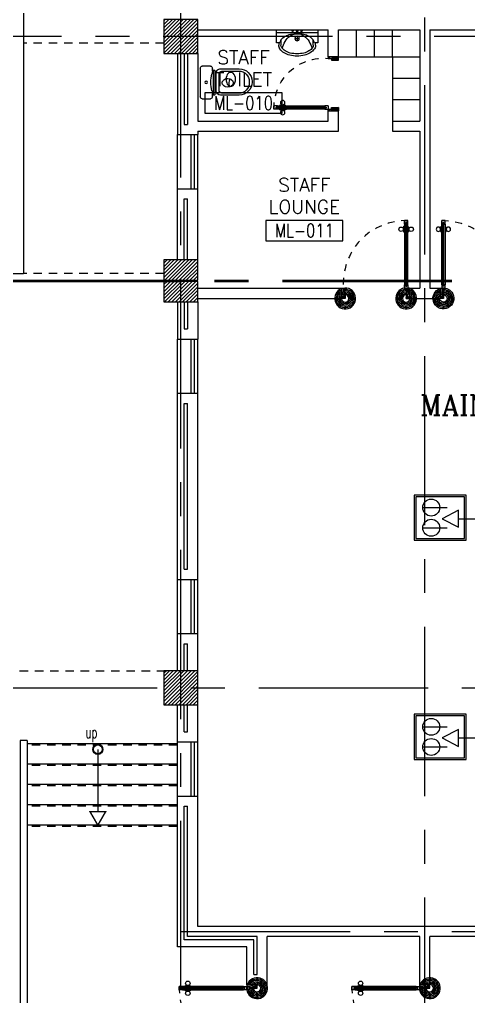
# Model space of a CAD drawing. Extents: x -1.4 to 90.6, y -12.3 to 78.9.
# Drawn here: x 7.77 to 14.4, y 23.68 to 38.11 of the extents above; entities that cross this region are included whole.
import ezdxf
from ezdxf.enums import TextEntityAlignment as Align

# ---------------------------------------------------------------- set-up
doc = ezdxf.new("R2010")
doc.units = 0
doc.header["$MEASUREMENT"] = 0
doc.header["$PDMODE"] = 3
doc.header["$PDSIZE"] = 0.1
for name, pattern in [('CENTERX2', [4, 2.5, -0.5, 0.5, -0.5]), ('HIDDEN', [0.375, 0.25, -0.125]), ('HIDDEN2', [0.1875, 0.125, -0.0625])]:
    doc.linetypes.add(name, pattern=pattern)
doc.layers.get('0').update_dxf_attribs({"color": 11, "linetype": 'CONTINUOUS'})
doc.layers.get('DEFPOINTS').update_dxf_attribs({"color": 11, "linetype": 'CONTINUOUS'})
for name, color, linetype in [('AX-DIM', 11, 'CONTINUOUS'), ('AXES', 11, 'CENTERX2'), ('CANOPY-LN', 11, 'CONTINUOUS'), ('COL', 11, 'CONTINUOUS'), ('DOOR', 11, 'CONTINUOUS'), ('E-SOCKETS', 4, 'CONTINUOUS'), ('E-WIRE', 4, 'CONTINUOUS'), ('Handrail', 11, 'CONTINUOUS'), ('HAT', 11, 'CONTINUOUS'), ('HIDDEN', 11, 'HIDDEN2'), ('INSUL', 11, 'CONTINUOUS'), ('Locker', 11, 'CONTINUOUS'), ('RM-BOX', 11, 'CONTINUOUS'), ('RM-NAME', 11, 'CONTINUOUS'), ('RM-NO', 11, 'CONTINUOUS'), ('STR', 11, 'CONTINUOUS'), ('SUNI-FUR', 11, 'CONTINUOUS'), ('WALL', 11, 'CONTINUOUS'), ('WIN', 11, 'CONTINUOUS')]:
    doc.layers.add(name, color=color, linetype=linetype)
doc.styles.add('ROMANC', font='romanc', dxfattribs={"height": 0.1})
doc.styles.add('ROMANS', font='ROMANS.shx', dxfattribs={"width": 0.6})
doc.dimstyles.new('STANDARD in', dxfattribs={"dimtxt": 0.2, "dimasz": 0.1, "dimexe": 0.07, "dimexo": 0.05, "dimgap": 0.1, "dimtad": 1, "dimdec": 0, "dimlfac": 1000, "dimzin": 0, "dimdsep": 46, "dimtxsty": 'ROMANS', "dimblk": 'ARCHTICK', "dimcen": 0.05, "dimdle": 0.05, "dimclrd": 7, "dimclre": 7, "dimclrt": 2, "dimadec": 0, "dimazin": 0, "dimtfac": 1, "dimtdec": 0, "dimtmove": 2, "dimatfit": 3, "dimldrblk": 'ARCHTICK', "dimfxl": 0, "dimtolj": 1, "dimtzin": 0, "dimarcsym": 0})

# ---------------------------------------------------------------- blocks, each defined once
blk = doc.blocks.new('_ARCHTICK')
at = {"color": 0, "linetype": 'ByBlock', "const_width": 0.15}
blk.add_lwpolyline([(-0.5, -0.5), (0.5, 0.5)], dxfattribs=at)
blk = doc.blocks.new('*D211')
at = {"layer": 'AX-DIM', "color": 7, "lineweight": -2}
for p, q in [((9.851, 65.707), (-0.07, 65.707)), ((0, 6.337), (0, 65.757)), ((9.851, 6.387), (-0.07, 6.387))]:
    blk.add_line(p, q, dxfattribs=at)
at = {"layer": 'DEFPOINTS', "color": 0}
for p in [(0, 65.707), (9.901, 65.707), (9.901, 6.387)]:
    blk.add_point(p, dxfattribs=at)
at = {"layer": 'AX-DIM', "color": 7, "lineweight": -2, "xscale": 0.1, "yscale": 0.1, "zscale": 0.1}
for p, rotation in [((0, 65.707), 90), ((0, 6.387), 270)]:
    blk.add_blockref('_ARCHTICK', p, dxfattribs=dict(at, rotation=rotation))
at = {"layer": 'AX-DIM', "color": 2, "insert": (-0.2, 36.047), "char_height": 0.2, "attachment_point": 5, "rotation": 90, "style": 'ROMANS'}
blk.add_mtext('\\A1;59320', dxfattribs=at)
blk = doc.blocks.new('A$C010A25D0')
at = {"layer": 'DOOR', "color": 0, "linetype": 'ByBlock'}
for p, q in [((0, 2031), (0, 1981)), ((0, 1981), (0, 2031)), ((50, 2031), (0, 2031)), ((50, 2031), (50, 2014)), ((83, 2031), (83, 2038)), ((173, 2038), (83, 2038)), ((95, 2038), (95, 2047)), ((95, 2047), (160, 2047)), ((95, 2038), (160, 2038)), ((160, 2038), (160, 2047)), ((173, 2031), (173, 2038)), ((950, 2014), (950, 2031)), ((950, 2031), (1000, 2031)), ((1000, 2056), (1000, 2031)), ((1000, 2056), (1150, 2056)), ((1000, 1981), (1000, 2031)), ((1000, 2031), (1050, 2031)), ((1050, 2031), (1050, 2006)), ((1150, 2006), (1150, 2056)), ((50, 1981), (0, 1981)), ((30, 2014), (30, 1998)), ((50, 2014), (30, 2014)), ((50, 1998), (30, 1998)), ((50, 1998), (50, 1981)), ((83, 1981), (83, 1974)), ((173, 1974), (83, 1974)), ((95, 1974), (95, 1965)), ((95, 1974), (160, 1974)), ((95, 1965), (160, 1965)), ((160, 1974), (160, 1965)), ((173, 1981), (173, 1974)), ((970, 2014), (950, 2014)), ((950, 1981), (950, 1998)), ((950, 1998), (970, 1998)), ((1000, 1981), (950, 1981)), ((970, 1998), (970, 2014)), ((1050, 2006), (1150, 2006)), ((95, 147), (160, 147)), ((95, 138), (95, 147)), ((160, 138), (160, 147)), ((50, 131), (0, 131)), ((0, 131), (0, 81)), ((0, 81), (0, 131)), ((50, 81), (0, 81)), ((50, 114), (30, 114)), ((30, 98), (30, 114)), ((50, 98), (30, 98)), ((50, 114), (50, 131)), ((50, 81), (50, 98)), ((173, 138), (83, 138)), ((83, 131), (83, 138)), ((83, 81), (83, 74)), ((173, 74), (83, 74)), ((95, 138), (160, 138)), ((95, 74), (160, 74)), ((95, 74), (95, 65)), ((95, 65), (160, 65)), ((160, 74), (160, 65)), ((173, 131), (173, 138)), ((173, 81), (173, 74)), ((1000, 131), (950, 131)), ((950, 131), (950, 114)), ((950, 114), (970, 114)), ((970, 98), (950, 98)), ((950, 98), (950, 81)), ((950, 81), (1000, 81)), ((970, 114), (970, 98)), ((1000, 131), (1000, 81)), ((1000, 56), (1000, 81)), ((1000, 81), (1050, 81)), ((1000, 56), (1150, 56)), ((1050, 81), (1050, 106)), ((1050, 106), (1150, 106)), ((1150, 106), (1150, 56))]:
    blk.add_line(p, q, dxfattribs=at)
at = {"layer": 'DOOR', "linetype": 'ByBlock'}
for p, q in [((950, 2031), (50, 2031)), ((950, 2014), (50, 2014)), ((950, 1998), (50, 1998)), ((50, 1981), (950, 1981)), ((50, 131), (950, 131)), ((950, 114), (50, 114)), ((950, 98), (50, 98)), ((950, 81), (50, 81)), ((1150, 56), (1000, 56))]:
    blk.add_line(p, q, dxfattribs=at)
at = {"layer": 'DOOR', "color": 9, "linetype": 'ByBlock'}
for p, q in [((1150, 2006), (1037, 2056)), ((1150, 2006), (1110, 2056)), ((1150, 2006), (1050, 2019)), ((1150, 106), (1037, 56)), ((1150, 106), (1050, 93)), ((1150, 106), (1110, 56))]:
    blk.add_line(p, q, dxfattribs=at)
at = {"layer": 'DOOR', "color": 0, "linetype": 'ByBlock'}
for centre in [(128, 2079), (128, 1932), (128, 179), (128, 32)]:
    blk.add_circle(centre, 32.4, dxfattribs=at)
at = {"layer": 'DOOR', "linetype": 'HIDDEN', "ltscale": 0.5}
for centre, start, end in [((951, 2006), 178.494, 272.9568), ((951, 106), 87.0432, 181.506)]:
    blk.add_arc(centre, 951, start, end, dxfattribs=at)
at = {"layer": 'DOOR', "color": 9, "linetype": 'ByBlock'}
for centre, radius, start, end in [((1150, 2006), 154, 161.1053, 166.2858), ((1150, 2006), 134, 158.1598, 169.28), ((1150, 2006), 114, 154.0838, 167.3774), ((1150, 2006), 94.4, 148.0182, 180), ((1150, 2006), 74.4, 137.7764, 180), ((1150, 2006), 54.4, 113.2074, 180), ((1150, 2006), 34.4, 90, 180), ((1150, 2006), 14.4, 90, 180), ((1150, 106), 154, 193.7142, 198.8947), ((1150, 106), 134, 190.72, 201.8402), ((1150, 106), 114, 192.6226, 205.9162), ((1150, 106), 94.4, 180, 211.9818), ((1150, 106), 74.4, 180, 222.2236), ((1150, 106), 54.4, 180, 246.7926), ((1150, 106), 34.4, 180, 270), ((1150, 106), 14.4, 180, 270)]:
    blk.add_arc(centre, radius, start, end, dxfattribs=at)
at = {"layer": 'WALL'}
blk.add_line((1000, 56), (1150, 56), dxfattribs=at)
blk = doc.blocks.new('A$C24ED45A6')
at = {"layer": 'DOOR', "color": 0, "linetype": 'ByBlock'}
for p, q in [((909, 1055), (909, 990)), ((918, 1055), (909, 1055)), ((918, 978), (918, 1068)), ((925, 1068), (918, 1068)), ((918, 1055), (918, 990)), ((925, 1100), (925, 1150)), ((925, 1150), (975, 1150)), ((975, 1150), (925, 1150)), ((942, 1100), (925, 1100)), ((942, 1100), (942, 1120)), ((958, 1120), (942, 1120)), ((958, 1100), (958, 1120)), ((975, 1100), (958, 1100)), ((975, 1100), (975, 1150)), ((975, 1068), (982, 1068)), ((982, 978), (982, 1068)), ((982, 1055), (982, 990)), ((982, 1055), (991, 1055)), ((991, 1055), (991, 990)), ((918, 990), (909, 990)), ((925, 978), (918, 978)), ((975, 978), (982, 978)), ((982, 990), (991, 990)), ((0, 0), (0, 150)), ((0, 150), (25, 150)), ((25, 150), (25, 100)), ((925, 150), (925, 200)), ((925, 200), (942, 200)), ((925, 150), (975, 150)), ((942, 200), (942, 180)), ((942, 180), (958, 180)), ((958, 180), (958, 200)), ((958, 200), (975, 200)), ((975, 200), (975, 150)), ((1000, 150), (975, 150)), ((975, 150), (975, 100)), ((1000, 150), (1000, 0)), ((50, 0), (0, 0)), ((25, 100), (50, 100)), ((50, 100), (50, 0)), ((975, 100), (950, 100)), ((950, 100), (950, 0)), ((950, 0), (1000, 0))]:
    blk.add_line(p, q, dxfattribs=at)
at = {"layer": 'DOOR', "linetype": 'ByBlock'}
for p, q in [((925, 1100), (925, 200)), ((942, 200), (942, 1100)), ((958, 200), (958, 1100)), ((975, 200), (975, 1100))]:
    blk.add_line(p, q, dxfattribs=at)
at = {"layer": 'DOOR', "color": 9, "linetype": 'ByBlock'}
for p, q in [((50, 0), (0, 114)), ((50, 0), (0, 40)), ((50, 0), (37, 100)), ((950, 0), (1000, 114)), ((950, 0), (963, 100)), ((950, 0), (1000, 40))]:
    blk.add_line(p, q, dxfattribs=at)
at = {"layer": 'DOOR', "color": 0, "linetype": 'ByBlock'}
for centre in [(876, 1023), (1024, 1023)]:
    blk.add_circle(centre, 32.4, dxfattribs=at)
at = {"layer": 'DOOR', "linetype": 'HIDDEN', "ltscale": 0.5}
blk.add_arc((950, 222), 928, 88.456, 184.4816, dxfattribs=at)
at = {"layer": 'DOOR', "color": 9, "linetype": 'ByBlock'}
for centre, radius, start, end in [((50, 0), 154, 103.7142, 108.8947), ((950, 0), 154, 71.1053, 76.2858), ((50, 0), 134, 100.72, 111.8402), ((50, 0), 114, 102.6226, 115.9162), ((50, 0), 94.4, 90, 121.9818), ((50, 0), 74.4, 90, 132.2236), ((50, 0), 54.4, 90, 156.7926), ((50, 0), 34.4, 90, 180), ((50, 0), 14.4, 90, 180), ((950, 0), 94.4, 58.0182, 90), ((950, 0), 74.4, 47.7764, 90), ((950, 0), 54.4, 23.2074, 90), ((950, 0), 34.4, 0, 90), ((950, 0), 14.4, 0, 90), ((950, 0), 134, 68.1598, 79.28), ((950, 0), 114, 64.0838, 77.3774)]:
    blk.add_arc(centre, radius, start, end, dxfattribs=at)
at = {"layer": 'WALL'}
blk.add_line((1000, 0), (1000, 150), dxfattribs=at)
blk = doc.blocks.new('*X101')
at = {"color": 0}
for p, q in [((24139, 32306), (24594, 32761)), ((24139, 32359), (24541, 32761)), ((24139, 32412), (24488, 32761)), ((24139, 32465), (24435, 32761)), ((24139, 32518), (24382, 32761)), ((24139, 32571), (24329, 32761)), ((24139, 32625), (24276, 32761)), ((24139, 32678), (24223, 32761)), ((24139, 32731), (24170, 32761)), ((24147, 32261), (24639, 32753)), ((24200, 32261), (24639, 32700)), ((24253, 32261), (24639, 32647)), ((24306, 32261), (24639, 32594)), ((24359, 32261), (24639, 32541)), ((24412, 32261), (24639, 32488)), ((24465, 32261), (24639, 32435)), ((24518, 32261), (24639, 32382)), ((24571, 32261), (24639, 32329)), ((24624, 32261), (24639, 32276))]:
    blk.add_line(p, q, dxfattribs=at)
blk = doc.blocks.new('COL50')
at = {"layer": 'COL'}
blk.add_lwpolyline([(-250, 250), (-250, -250), (250, -250), (250, 250)], close=True, dxfattribs=at)
blk = doc.blocks.new('RM1')
at = {"layer": 'RM-BOX'}
blk.add_lwpolyline([(570, -200), (-570, -200), (-570, -500), (570, -500)], close=True, dxfattribs=at)
at = {"layer": 'RM-NAME', "style": 'ROMANS'}
for tag, p in [('ROOMNAME1', (0, 324)), ('ROOMNAME2', (0, 0))]:
    blk.add_attdef(tag, text='', height=200, dxfattribs=at).set_placement(p, align=Align.MIDDLE)
at = {"layer": 'RM-NO', "style": 'ROMANS', "width": 0.8}
blk.add_attdef('ROOMNO', text='', height=200, dxfattribs=at).set_placement((0, -350), align=Align.MIDDLE)
blk = doc.blocks.new('*X103')
at = {"color": 0}
for p, q in [((24139, 41905), (24635, 42401)), ((24139, 41958), (24582, 42401)), ((24139, 42011), (24529, 42401)), ((24139, 42064), (24476, 42401)), ((24139, 42117), (24423, 42401)), ((24139, 42170), (24370, 42401)), ((24139, 42223), (24317, 42401)), ((24139, 42277), (24264, 42401)), ((24139, 42330), (24211, 42401)), ((24139, 42383), (24158, 42401)), ((24188, 41901), (24639, 42352)), ((24241, 41901), (24639, 42299)), ((24294, 41901), (24639, 42246)), ((24347, 41901), (24639, 42193)), ((24400, 41901), (24639, 42140)), ((24453, 41901), (24639, 42087)), ((24506, 41901), (24639, 42034)), ((24559, 41901), (24639, 41981)), ((24612, 41901), (24639, 41928))]:
    blk.add_line(p, q, dxfattribs=at)
blk = doc.blocks.new('A$C3CD36B94')
at = {"layer": 'DOOR', "color": 0, "linetype": 'ByBlock'}
for p, q in [((106, 950), (56, 950)), ((56, 800), (56, 950)), ((106, 850), (106, 950)), ((806, 950), (856, 950)), ((806, 850), (806, 950)), ((856, 800), (856, 950)), ((856, 950), (856, 800)), ((56, 800), (81, 800)), ((81, 850), (106, 850)), ((81, 800), (81, 850)), ((131, 800), (81, 800)), ((81, 750), (81, 800)), ((98, 750), (81, 750)), ((114, 770), (98, 770)), ((98, 770), (98, 750)), ((114, 750), (114, 770)), ((131, 750), (114, 750)), ((131, 800), (131, 750)), ((831, 850), (806, 850)), ((831, 800), (831, 850)), ((856, 800), (831, 800)), ((65, 95), (65, 160)), ((74, 160), (65, 160)), ((74, 173), (74, 83)), ((81, 173), (74, 173)), ((74, 95), (74, 160)), ((131, 173), (138, 173)), ((138, 173), (138, 83)), ((138, 95), (138, 160)), ((138, 160), (147, 160)), ((147, 95), (147, 160)), ((74, 95), (65, 95)), ((81, 83), (74, 83)), ((81, 50), (81, 0)), ((81, 50), (98, 50)), ((131, 0), (81, 0)), ((81, 0), (131, 0)), ((98, 50), (98, 30)), ((98, 30), (114, 30)), ((114, 50), (114, 30)), ((114, 50), (131, 50)), ((131, 83), (138, 83)), ((131, 50), (131, 0)), ((138, 95), (147, 95))]:
    blk.add_line(p, q, dxfattribs=at)
at = {"layer": 'DOOR', "color": 9, "linetype": 'ByBlock'}
for p, q in [((106, 950), (56, 910)), ((106, 950), (56, 837)), ((106, 950), (93, 850)), ((806, 950), (819, 850)), ((806, 950), (856, 837)), ((806, 950), (856, 910))]:
    blk.add_line(p, q, dxfattribs=at)
at = {"layer": 'DOOR', "linetype": 'ByBlock'}
for p, q in [((81, 750), (81, 50)), ((98, 750), (98, 50)), ((114, 750), (114, 50)), ((131, 50), (131, 750))]:
    blk.add_line(p, q, dxfattribs=at)
at = {"layer": 'DOOR', "color": 0, "linetype": 'ByBlock'}
for centre in [(32, 128), (179, 128)]:
    blk.add_circle(centre, 32.4, dxfattribs=at)
at = {"layer": 'DOOR', "color": 9, "linetype": 'ByBlock'}
for centre, radius, start, end in [((106, 950), 54.4, 203.2074, 270), ((106, 950), 74.4, 227.7764, 270), ((106, 950), 94.4, 238.0182, 270), ((106, 950), 34.4, 180, 270), ((106, 950), 14.4, 180, 270), ((806, 950), 34.4, 270, 0), ((806, 950), 14.4, 270, 0), ((806, 950), 54.4, 270, 336.7926), ((806, 950), 74.4, 270, 312.2236), ((806, 950), 94.4, 270, 301.9818), ((106, 950), 114, 244.0838, 257.3774), ((106, 950), 134, 248.1598, 259.28), ((106, 950), 154, 251.1053, 256.2858), ((806, 950), 134, 280.72, 291.8402), ((806, 950), 154, 283.7142, 288.8947)]:
    blk.add_arc(centre, radius, start, end, dxfattribs=at)
at = {"layer": 'DOOR', "linetype": 'HIDDEN', "ltscale": 0.5}
blk.add_arc((106, 729), 729, 268.0335, 5.6617, dxfattribs=at)
blk = doc.blocks.new('2')
at = {"layer": 'SUNI-FUR', "linetype": 'Continuous'}
for p, q in [((0.016, 0.724), (-0.003, 0.724)), ((0.014, 0.765), (0.004, 0.765)), ((-0.185, 0.576), (-0.185, 0.3)), ((-0.159, 0.57), (-0.159, 0.32)), ((-0.065, 0.438), (-0.07, 0.406)), ((-0.005, 0.487), (-0.029, 0.481)), ((0.019, 0.481), (-0.005, 0.487)), ((0.06, 0.406), (0.055, 0.438)), ((0.168, 0.32), (0.168, 0.57)), ((0.203, 0.3), (0.203, 0.576)), ((-0.07, 0.406), (-0.065, 0.375)), ((-0.029, 0.331), (-0.005, 0.326)), ((-0.005, 0.326), (0.019, 0.331)), ((0.057, 0.377), (0.06, 0.406)), ((-0.241, 0.03), (-0.241, 0.15)), ((-0.211, 0.18), (-0.17, 0.18)), ((-0.186, 0.199), (-0.186, 0.208)), ((-0.176, 0.218), (0.172, 0.218)), ((0.172, 0.189), (-0.176, 0.189)), ((-0.122, 0.237), (0.009, 0.237)), ((-0.113, 0.279), (0.008, 0.279)), ((0.001, 0.279), (0.123, 0.279)), ((0.008, 0.279), (0.001, 0.279)), ((0.009, 0.237), (0.14, 0.237)), ((0.174, 0.18), (0.211, 0.18)), ((0.174, 0.18), (0.174, 0.18)), ((0.182, 0.208), (0.182, 0.199)), ((0.241, 0.15), (0.241, 0.03)), ((0.211, 0), (-0.211, 0))]:
    blk.add_line(p, q, dxfattribs=at)
blk.add_circle((0.002, 0.087), 0.0184, dxfattribs=at)
for centre, radius, start, end in [((0.004, 0.576), 0.189, 90, 180), ((-0.005, 0.57), 0.154, 90, 180), ((0.014, 0.576), 0.189, 0, 90), ((0.014, 0.57), 0.154, 0, 90), ((0.013, 0.412), 0.082, 141.0758, 161.504), ((-0.007, 0.537), 0.112, 239.4234, 302.9162), ((0.002, 0.421), 0.0682, 117.1532, 141.0758), ((-0.012, 0.421), 0.0682, 38.9242, 62.8468), ((-0.023, 0.412), 0.082, 18.496, 38.9242), ((-0.122, 0.3), 0.063, 180, 270), ((-0.116, 0.322), 0.0432, 183.5129, 273.5129), ((0.013, 0.401), 0.082, 198.496, 218.9242), ((0.002, 0.392), 0.0682, 218.9242, 242.8468), ((-0.012, 0.392), 0.0682, 297.1532, 321.0758), ((-0.029, 0.406), 0.0901, 321.0758, 341.504), ((0.125, 0.322), 0.0432, 266.4871, 356.4871), ((0.14, 0.3), 0.063, 270, 0), ((-0.211, 0.15), 0.03, 90, 180), ((-0.176, 0.208), 0.01, 90, 180), ((-0.176, 0.199), 0.01, 180, 270), ((-0.201, -0.252), 0.433, 79.7535, 85.8109), ((0.075, 1.126), 0.973, 258.1938, 265.7347), ((-0.07, 1.126), 0.973, 274.2653, 281.8062), ((0.206, -0.252), 0.433, 94.1891, 100.2465), ((0.172, 0.208), 0.01, 0, 90), ((0.172, 0.199), 0.01, 270, 0), ((0.211, 0.15), 0.03, 0, 90), ((-0.211, 0.03), 0.03, 180, 270), ((0.211, 0.03), 0.03, 270, 0)]:
    blk.add_arc(centre, radius, start, end, dxfattribs=at)
blk = doc.blocks.new('3')
at = {"layer": 'SUNI-FUR', "linetype": 'Continuous'}
for p, q in [((-0.304, 0), (-0.304, -0.192)), ((0.304, 0), (-0.304, 0)), ((0.304, -0.192), (0.304, 0)), ((0.304, -0.039), (-0.304, -0.039)), ((0.032, -0.13), (-0.032, -0.13)), ((0.016, -0.021), (-0.015, -0.021)), ((0, -0.005), (0, -0.037)), ((0, -0.098), (0, -0.162)), ((-0.304, -0.192), (-0.254, -0.192)), ((-0.271, -0.228), (-0.271, -0.192)), ((-0.254, -0.192), (-0.239, -0.15)), ((-0.239, -0.228), (-0.239, -0.15)), ((0.239, -0.15), (0.254, -0.192)), ((0.239, -0.15), (0.239, -0.228)), ((0.254, -0.192), (0.304, -0.192)), ((0.271, -0.192), (0.271, -0.228))]:
    blk.add_line(p, q, dxfattribs=at)
for centre, radius in [((-0.065, -0.021), 0.0124), ((0, -0.13), 0.0325), ((0, -0.021), 0.0155), ((0.065, -0.021), 0.0124)]:
    blk.add_circle(centre, radius, dxfattribs=at)
for centre, radius, start, end in [((-0.085, -0.267), 0.193, 117.0377, 142.6695), ((-0.028, -0.365), 0.307, 103.0865, 118.1878), ((0.054, -0.312), 0.27, 118.7422, 143.0578), ((-0.008, -0.528), 0.47, 89.0532, 100.9895), ((-0.012, -0.189), 0.13, 84.8536, 119.4454), ((0, -0.527), 0.469, 78.0637, 90), ((0.003, -0.228), 0.168, 61.4441, 91.1678), ((-0.04, -0.297), 0.25, 35.9608, 60.2764), ((0.034, -0.367), 0.306, 62.9623, 78.0637), ((0.085, -0.267), 0.193, 37.3305, 62.9623), ((-0.191, -0.235), 0.0807, 174.5539, 214.673), ((-0.083, -0.16), 0.212, 214.673, 239.0867), ((-0.187, -0.234), 0.0525, 173.0893, 213.2084), ((-0.083, -0.16), 0.18, 214.673, 239.0867), ((0.204, -0.373), 0.433, 163.2739, 167.375), ((0.104, -0.343), 0.328, 144.0392, 163.2739), ((-0.104, -0.343), 0.328, 16.7261, 35.9608), ((0.089, -0.171), 0.167, 300.9133, 325.327), ((0.089, -0.171), 0.2, 300.9133, 325.327), ((-0.204, -0.373), 0.433, 12.7359, 16.7261), ((0.171, -0.228), 0.068, 325.327, 0), ((0.171, -0.228), 0.101, 325.327, 0), ((-0.035, -0.081), 0.305, 239.0867, 256.0699), ((-0.035, -0.081), 0.272, 239.0867, 256.0699), ((0, 0.062), 0.452, 256.0699, 270), ((0, 0.062), 0.419, 256.0699, 270), ((0, 0.062), 0.419, 270, 283.9301), ((0, 0.062), 0.452, 270, 283.9301), ((0.035, -0.081), 0.272, 283.9301, 300.9133), ((0.035, -0.081), 0.305, 283.9301, 300.9133)]:
    blk.add_arc(centre, radius, start, end, dxfattribs=at)

msp = doc.modelspace()

# ---------------------------------------------------------------- hatches: boundary and pattern name
at = {"layer": 'HAT'}
h = msp.add_hatch(dxfattribs=at)
h.set_pattern_fill('ANSI31', color=256, scale=0.3, style=0)
h.set_pattern_definition([(45, (-341.193787, -4.27447), (-0.0265165043, 0.0265165043), [])])
h.paths.add_polyline_path([(10.1514, 34.5565), (9.9014, 34.5565), (9.9014, 34.2565), (10.1514, 34.2565)])
h.paths.add_polyline_path([(10.4014, 34.5565), (10.1514, 34.5565), (10.1514, 34.2565), (10.4014, 34.2565)])
h.paths.add_polyline_path([(10.1514, 34.2365), (9.9014, 34.2365), (9.9014, 33.9365), (10.1514, 33.9365)])
h.paths.add_polyline_path([(10.4014, 34.2365), (10.1514, 34.2365), (10.1514, 33.9365), (10.4014, 33.9365)])

# ---------------------------------------------------------------- linework, layer by layer
at = {"layer": 'AXES'}
for p, q in [((10.1514, -0.2278), (10.1514, 78.2497)), ((13.7514, 6.6365), (13.7514, 65.4565)), ((68.3914, 37.8565), (-0.7, 37.8565)), ((-0.35, 34.2565), (68.3914, 34.2565)), ((-0.35, 34.2365), (68.3914, 34.2365)), ((-0.7, 28.2365), (68.3914, 28.2365)), ((10.1514, 24.6365), (68.3914, 24.6365))]:
    msp.add_line(p, q, dxfattribs=at)
at = {"layer": 'CANOPY-LN', "linetype": 'HIDDEN2'}
msp.add_line((7.7714, 28.4865), (9.9014, 28.4865), dxfattribs=at)
at = {"layer": 'COL'}
for points in [[(10.4014, 34.5565), (9.9014, 34.5565), (9.9014, 34.2565), (10.4014, 34.2565)], [(10.4014, 34.2365), (9.9014, 34.2365), (9.9014, 33.9365), (10.4014, 33.9365)]]:
    msp.add_lwpolyline(points, close=True, dxfattribs=at)
at = {"layer": 'E-SOCKETS'}
for p, q in [((14.3627, 31.0834), (13.593, 31.0834)), ((13.593, 31.0834), (13.593, 30.4161)), ((14.3627, 30.4161), (14.3627, 31.0834)), ((13.7226, 30.8974), (14.0809, 30.8974)), ((14.2487, 30.8601), (14.0065, 30.7338)), ((14.2487, 30.6076), (14.2487, 30.8601)), ((13.7226, 30.6), (14.0809, 30.6)), ((14.0065, 30.7338), (14.2487, 30.6076)), ((14.0065, 30.7338), (14.0065, 30.7338)), ((13.593, 30.4161), (14.3627, 30.4161)), ((14.3627, 27.8456), (13.593, 27.8456)), ((13.593, 27.8456), (13.593, 27.1782)), ((14.3627, 27.1782), (14.3627, 27.8456)), ((13.7226, 27.6596), (14.0809, 27.6596)), ((14.2487, 27.6223), (14.0065, 27.496)), ((14.2487, 27.3697), (14.2487, 27.6223)), ((14.0065, 27.496), (14.0065, 27.496)), ((14.0065, 27.496), (14.2487, 27.3697)), ((13.7226, 27.3622), (14.0809, 27.3622)), ((13.593, 27.1782), (14.3627, 27.1782))]:
    msp.add_line(p, q, dxfattribs=at)
at = {"layer": 'E-SOCKETS', "color": 8}
for p, q in [((14.3377, 31.0584), (13.618, 31.0584)), ((13.618, 31.0584), (13.618, 30.4411)), ((14.3377, 30.4411), (14.3377, 31.0584)), ((13.618, 30.4411), (14.3377, 30.4411)), ((14.3377, 27.8206), (13.618, 27.8206)), ((13.618, 27.8206), (13.618, 27.2032)), ((14.3377, 27.2032), (14.3377, 27.8206)), ((13.618, 27.2032), (14.3377, 27.2032))]:
    msp.add_line(p, q, dxfattribs=at)
at = {"layer": 'E-SOCKETS'}
for centre in [(13.8476, 30.8974), (13.8476, 30.6), (13.8476, 27.6596), (13.8476, 27.3622)]:
    msp.add_circle(centre, 0.125, dxfattribs=at)
at = {"layer": 'E-WIRE', "color": 4}
for p, q in [((14.2487, 30.7338), (14.8635, 30.7338)), ((14.2487, 27.496), (15.1185, 27.496))]:
    msp.add_line(p, q, dxfattribs=at)
at = {"layer": 'Handrail'}
for p, q in [((7.7805, 27.4576), (7.7805, 22.4615)), ((7.8805, 27.4576), (7.7805, 27.4576)), ((7.8805, 27.4576), (7.8805, 22.4615))]:
    msp.add_line(p, q, dxfattribs=at)
at = {"layer": 'HIDDEN'}
for p, q in [((9.9014, 37.7565), (7.8264, 37.7565)), ((9.9014, 34.3565), (7.8264, 34.3565))]:
    msp.add_line(p, q, dxfattribs=at)
at = {"layer": 'INSUL'}
for p, q in [((10.2014, 37.6065), (10.2014, 36.5565)), ((10.2514, 37.6065), (10.2514, 36.5565)), ((10.2014, 36.5565), (10.2514, 36.5565)), ((10.2014, 34.5565), (10.2014, 35.4565)), ((10.2014, 35.4565), (10.2514, 35.4565)), ((10.2514, 34.5565), (10.2514, 35.4565)), ((10.2014, 33.9365), (10.2014, 33.5365)), ((10.2514, 33.9365), (10.2514, 33.5365)), ((10.2014, 33.5365), (10.2514, 33.5365)), ((10.2014, 29.9865), (10.2014, 32.4365)), ((10.2014, 32.4365), (10.2514, 32.4365)), ((10.2514, 29.9865), (10.2514, 32.4365)), ((10.2014, 29.9865), (10.2514, 29.9865)), ((10.2014, 28.4865), (10.2014, 28.8865)), ((10.2014, 28.8865), (10.2514, 28.8865)), ((10.2514, 28.4865), (10.2514, 28.8865)), ((10.2014, 27.5865), (10.2014, 27.9865)), ((10.2514, 27.5865), (10.2514, 27.9865)), ((10.2014, 27.5865), (10.2514, 27.5865)), ((10.2014, 26.4865), (10.2514, 26.4865)), ((10.2014, 24.5115), (10.2014, 26.4865)), ((10.2514, 24.5615), (10.2514, 26.4865)), ((11.2764, 24.5615), (10.2514, 24.5615)), ((11.2764, 23.999), (11.2764, 24.5615)), ((11.2264, 24.5115), (10.2014, 24.5115)), ((11.2264, 23.999), (11.2264, 24.5115)), ((11.2264, 23.999), (11.2764, 23.999))]:
    msp.add_line(p, q, dxfattribs=at)
at = {"layer": 'Locker'}
for p, q in [((12.7431, 37.5565), (12.7431, 37.9565)), ((13.0098, 37.5565), (13.0098, 37.9565)), ((13.2764, 37.5565), (13.2764, 37.9565)), ((12.4764, 37.5565), (13.2764, 37.5565)), ((13.2764, 37.5565), (13.2764, 36.6065)), ((13.2764, 37.5565), (13.6764, 37.5565)), ((13.2764, 37.2399), (13.6764, 37.2399)), ((13.2764, 36.9232), (13.6764, 36.9232))]:
    msp.add_line(p, q, dxfattribs=at)
at = {"layer": 'STR'}
for p, q in [((10.1005, 27.407), (7.8805, 27.407)), ((8.9255, 27.327), (8.9255, 26.407)), ((10.1005, 27.107), (7.8805, 27.107)), ((10.1005, 26.807), (7.8805, 26.807)), ((10.1005, 26.507), (7.8805, 26.507)), ((10.1005, 26.207), (7.8805, 26.207))]:
    msp.add_line(p, q, dxfattribs=at)
at = {"layer": 'STR', "linetype": 'HIDDEN2'}
for p, q in [((10.1005, 27.387), (7.8805, 27.387)), ((10.1005, 27.087), (7.8805, 27.087)), ((10.1005, 26.787), (7.8805, 26.787)), ((10.1005, 26.487), (7.8805, 26.487)), ((10.1005, 26.187), (7.8805, 26.187))]:
    msp.add_line(p, q, dxfattribs=at)
at = {"layer": 'STR', "const_width": 0.0215}
msp.add_lwpolyline([(8.8101, 26.407), (9.041, 26.407), (8.9255, 26.207)], close=True, dxfattribs=at)
at = {"layer": 'STR'}
for radius in [0.075, 0.065]:
    msp.add_circle((8.9255, 27.327), radius, dxfattribs=at)
at = {"layer": 'WALL'}
for p, q in [((7.8264, 40.1321), (7.8264, 34.3565)), ((10.4014, 37.9565), (12.3264, 37.9565)), ((12.3264, 37.5565), (12.3264, 37.9565)), ((12.4764, 37.9565), (13.6764, 37.9565)), ((12.4764, 37.5565), (12.4764, 37.9565)), ((13.6764, 37.9565), (13.6764, 36.6065)), ((13.8264, 37.9565), (13.8264, 34.1365)), ((13.8264, 37.9565), (17.1014, 37.9565)), ((10.1014, 37.6065), (10.1014, 36.4065)), ((10.4014, 37.6065), (10.4014, 36.6065)), ((12.3264, 37.5565), (12.4764, 37.5565)), ((12.3264, 36.6065), (12.3264, 36.7565)), ((12.3264, 36.7565), (12.4764, 36.7565)), ((12.4764, 36.4565), (12.4764, 36.7565)), ((10.4014, 36.6065), (12.3264, 36.6065)), ((13.2764, 36.6065), (13.2764, 36.4565)), ((13.2764, 36.6065), (13.6764, 36.6065)), ((10.1014, 36.4065), (10.4014, 36.4065)), ((10.4014, 36.4565), (12.4764, 36.4565)), ((10.4014, 36.4565), (10.4014, 36.4065)), ((13.2764, 36.4565), (13.6764, 36.4565)), ((13.6764, 36.4565), (13.6764, 34.1365)), ((10.1014, 34.5565), (10.1014, 35.6065)), ((10.1014, 35.6065), (10.4014, 35.6065)), ((10.4014, 34.5565), (10.4014, 35.6065)), ((7.2514, 34.3565), (7.8264, 34.3565)), ((10.4014, 34.1365), (12.5264, 34.1365)), ((12.5264, 34.1365), (12.5264, 33.9865)), ((13.5264, 34.1365), (13.5264, 33.9865)), ((13.5264, 34.1365), (13.6764, 34.1365)), ((13.8264, 34.1365), (13.9764, 34.1365)), ((13.9764, 34.1365), (13.9764, 33.9865)), ((10.1014, 33.9365), (10.1014, 33.3865)), ((10.4014, 33.9865), (12.5264, 33.9865)), ((10.4014, 33.9365), (10.4014, 33.3865)), ((13.5264, 33.9865), (13.9764, 33.9865)), ((10.1014, 33.3865), (10.4014, 33.3865)), ((10.1014, 29.8365), (10.1014, 32.5865)), ((10.1014, 32.5865), (10.4014, 32.5865)), ((10.4014, 29.8365), (10.4014, 32.5865)), ((10.1014, 29.8365), (10.4014, 29.8365)), ((10.1014, 28.4865), (10.1014, 29.0365)), ((10.1014, 29.0365), (10.4014, 29.0365)), ((10.4014, 28.4865), (10.4014, 29.0365)), ((10.1014, 27.4365), (10.1014, 27.9865)), ((10.4014, 27.4365), (10.4014, 27.9865)), ((10.1014, 27.4365), (10.4014, 27.4365)), ((10.1014, 26.6365), (10.4014, 26.6365)), ((10.1014, 24.4115), (10.1014, 26.6365)), ((10.4014, 24.7115), (10.4014, 26.6365)), ((21.4764, 24.7115), (10.4014, 24.7115)), ((13.6764, 24.5615), (11.4264, 24.5615)), ((11.4264, 23.849), (11.4264, 24.5615)), ((13.6764, 24.5615), (12.0264, 24.5615)), ((13.6764, 23.849), (13.6764, 24.5615)), ((25.8264, 24.5615), (13.8264, 24.5615)), ((13.8264, 23.849), (13.8264, 24.5615)), ((11.1264, 24.4115), (10.1014, 24.4115)), ((11.1264, 23.849), (11.1264, 24.4115)), ((11.1264, 23.849), (11.4264, 23.849)), ((13.8264, 23.849), (13.6764, 23.849))]:
    msp.add_line(p, q, dxfattribs=at)
at = {"layer": 'WIN'}
for p, q in [((10.1014, 35.6065), (10.1014, 36.4065)), ((10.3014, 35.6065), (10.3014, 36.4065)), ((10.3514, 35.6065), (10.3514, 36.4065)), ((10.4014, 35.6065), (10.4014, 36.4065)), ((10.1014, 32.5865), (10.1014, 33.3865)), ((10.3014, 32.5865), (10.3014, 33.3865)), ((10.3514, 32.5865), (10.3514, 33.3865)), ((10.4014, 32.5865), (10.4014, 33.3865)), ((10.1014, 29.0365), (10.1014, 29.8365)), ((10.3014, 29.0365), (10.3014, 29.8365)), ((10.3514, 29.0365), (10.3514, 29.8365)), ((10.4014, 29.0365), (10.4014, 29.8365)), ((10.1014, 26.6365), (10.1014, 27.4365)), ((10.3014, 26.6365), (10.3014, 27.4365)), ((10.3514, 26.6365), (10.3514, 27.4365)), ((10.4014, 26.6365), (10.4014, 27.4365))]:
    msp.add_line(p, q, dxfattribs=at)

# ---------------------------------------------------------------- block references
at = {"layer": 'COL', "xscale": 0.001000000047497451, "yscale": 0.0009999999892897904, "zscale": 0.001}
for p in [(10.1514, 37.8565), (10.1514, 28.2365)]:
    msp.add_blockref('COL50', p, dxfattribs=at)
at = {"layer": 'DOOR', "color": 0, "xscale": -0.0009999999892897904, "yscale": 0.0009999999892897904, "zscale": 0.001, "rotation": 270}
msp.add_blockref('A$C3CD36B94', (11.526, 36.7006), dxfattribs=at)
at = {"layer": 'DOOR', "color": 0, "yscale": 0.0009999999892897904, "zscale": 0.001}
for name, p, xscale in [('A$C24ED45A6', (12.5264, 33.9865), 0.001000000047497451), ('A$C24ED45A6', (14.9764, 33.9865), -0.001000000047497451), ('A$C010A25D0', (10.1261, 21.7931), 0.001000000047497451), ('A$C010A25D0', (12.6761, 21.7931), 0.001000000047497451)]:
    msp.add_blockref(name, p, dxfattribs=dict(at, xscale=xscale))
at = {"layer": 'HAT', "xscale": 0.001000000047497451, "yscale": 0.0009999999892897904, "zscale": 0.001}
for name, p in [('*X103', (-14.2378, -4.2945)), ('*X101', (-14.2378, -4.2745))]:
    msp.add_blockref(name, p, dxfattribs=at)
for p, values in [((11.0765, 37.2242), {'ROOMNO': 'ML-010', 'ROOMNAME2': 'TOILET', 'ROOMNAME1': 'STAFF'}), ((11.9742, 35.3402), {'ROOMNO': 'ML-011', 'ROOMNAME2': 'LOUNGE', 'ROOMNAME1': 'STAFF'})]:
    msp.add_blockref('RM1', p, dxfattribs=at).add_auto_attribs(values)
at = {"layer": 'SUNI-FUR', "xscale": -1}
msp.add_blockref('3', (11.8674, 37.9565), dxfattribs=at)
at = {"layer": 'SUNI-FUR', "xscale": -1, "rotation": 270}
msp.add_blockref('2', (10.4372, 37.1768), dxfattribs=at)

# ---------------------------------------------------------------- texts
at = {"layer": 'CANOPY-LN', "color": 4, "insert": (8.7474, 27.5521), "char_height": 0.175, "attachment_point": 4, "style": 'ROMANS'}
msp.add_mtext('up ', dxfattribs=at)
at = {"layer": 'RM-NAME', "style": 'ROMANC'}
msp.add_text('MAIN LABORATORY', height=0.3, dxfattribs=at).set_placement((15.628, 32.4131), align=Align.MIDDLE)

# ---------------------------------------------------------------- dimensions: what is measured, and where the dimension line sits
at = {"layer": 'AX-DIM'}
dim = msp.add_linear_dim(base=(0, 65.7065), p1=(9.9014, 6.3865), p2=(9.9014, 65.7065), angle=90, dimstyle='STANDARD in', dxfattribs=at)
dim.commit()
dim.dimension.update_dxf_attribs({"geometry": '*D211', "text_midpoint": (-0.2, 36.0465)})

doc.saveas('drawing.dxf')
